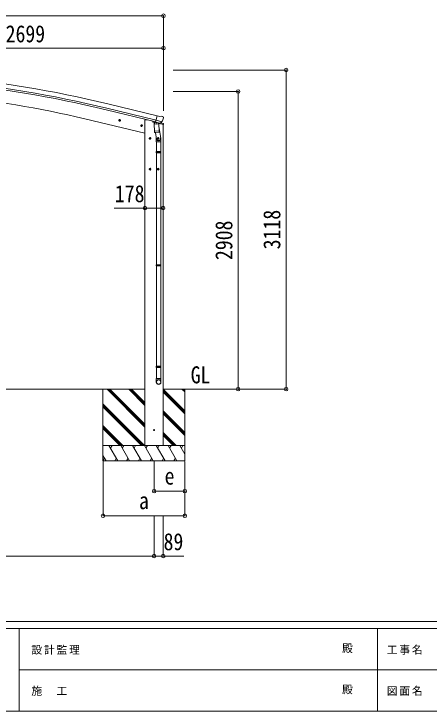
# Model space of a CAD drawing. Units: millimetres at full size, sheet at 1:35. Extents: x -9783 to 9892, y -6828 to 6752.
# Drawn here: x -4022 to 36, y -6828 to -18 of the extents above; entities that cross this region are included whole.
import ezdxf
from ezdxf.enums import TextEntityAlignment as Align

# ---------------------------------------------------------------- set-up
doc = ezdxf.new("R2010")
doc.units = ezdxf.units.MM
doc.header["$LTSCALE"] = 35
doc.header["$PDMODE"] = 32
doc.header["$PDSIZE"] = 35
for name, color, linetype, lineweight in [('0-0_0', 7, 'Continuous', 9), ('0-1_本体', 4, 'Continuous', 9), ('0-2_部品', 7, 'Continuous', 9), ('0-3_ELV2', 3, 'Continuous', 9), ('0-A_寸法', 6, 'Continuous', 9), ('F-0_240', 7, 'Continuous', 9)]:
    doc.layers.add(name, color=color, linetype=linetype, lineweight=lineweight)
doc.styles.add('ＭＳ ゴシック', font='')
doc.styles.get('ＭＳ ゴシック').set_extended_font_data('MS Gothic')

msp = doc.modelspace()

# ---------------------------------------------------------------- linework, layer by layer
at = {"layer": '0-0_0', "color": 6}
for p, q in [((-1360.58, -3683.71), (-1360.58, -565.71)), ((-1829.6, -775.71), (-1829.6, -3683.71))]:
    msp.add_line(p, q, dxfattribs=at)
at = {"layer": '0-0_0'}
for p, q in [((-2740.67, -3683.76), (-5926.84, -3683.76)), ((-3151.67, -3683.71), (-3151.67, -4383.71)), ((-2740.67, -4054.72), (-3111.68, -3683.71)), ((-2740.67, -4040.58), (-3097.54, -3683.71)), ((-2740.67, -4026.44), (-3083.4, -3683.71)), ((-2740.67, -3842.59), (-2899.55, -3683.71)), ((-2740.67, -3828.45), (-2885.41, -3683.71)), ((-2740.67, -3814.31), (-2871.26, -3683.71)), ((-1965.78, -3683.76), (-2562.67, -3683.76)), ((-2351.67, -3894.94), (-2562.67, -3683.94)), ((-2351.67, -3909.08), (-2562.67, -3698.08)), ((-2351.67, -3923.22), (-2562.67, -3712.22)), ((-2351.67, -3711.09), (-2379.05, -3683.71)), ((-2351.67, -3696.95), (-2364.91, -3683.71)), ((-2351.67, -3683.76), (-2351.67, -4383.71)), ((-2745.52, -4233.71), (-3151.67, -3827.57)), ((-2759.67, -4233.71), (-3151.67, -3841.71)), ((-2773.81, -4233.71), (-3151.67, -3855.85)), ((-2351.67, -4107.07), (-2562.67, -3896.07)), ((-2351.67, -4121.21), (-2562.67, -3910.21)), ((-2351.67, -4135.35), (-2562.67, -3924.35)), ((-2957.66, -4233.71), (-3151.67, -4039.7)), ((-2971.8, -4233.71), (-3151.67, -4053.84)), ((-2985.94, -4233.71), (-3151.67, -4067.99)), ((-2437.16, -4233.71), (-2562.67, -4108.2)), ((-2451.3, -4233.71), (-2562.67, -4122.34)), ((-2465.44, -4233.71), (-2562.67, -4136.49)), ((-3151.67, -4233.71), (-2351.67, -4233.71)), ((-3006.28, -4383.71), (-3092.89, -4233.71)), ((-3077.89, -4259.69), (-3062.89, -4233.71)), ((-2890.81, -4383.71), (-2977.42, -4233.71)), ((-2947.42, -4233.71), (-2962.42, -4259.69)), ((-2775.34, -4383.71), (-2861.95, -4233.71)), ((-2846.95, -4259.69), (-2831.95, -4233.71)), ((-2659.87, -4383.71), (-2746.48, -4233.71)), ((-2740.67, -4233.71), (-2562.67, -4233.71)), ((-2731.48, -4259.69), (-2716.47, -4233.71)), ((-2544.4, -4383.71), (-2631.01, -4233.71)), ((-2616, -4259.69), (-2601, -4233.71)), ((-2428.93, -4383.71), (-2515.54, -4233.71)), ((-2500.53, -4259.69), (-2485.53, -4233.71)), ((-2351.67, -4317.54), (-2400.07, -4233.71)), ((-2385.07, -4259.69), (-2370.06, -4233.71)), ((-3121.75, -4383.71), (-3151.67, -4331.9)), ((-3136.75, -4357.73), (-3151.67, -4383.56)), ((-3021.28, -4357.73), (-3036.28, -4383.71)), ((-2905.81, -4357.73), (-2920.81, -4383.71)), ((-2790.34, -4357.73), (-2805.34, -4383.71)), ((-2674.87, -4357.73), (-2689.87, -4383.71)), ((-2559.4, -4357.73), (-2574.4, -4383.71)), ((-2443.93, -4357.73), (-2458.93, -4383.71)), ((-2351.67, -4383.71), (-3151.67, -4383.71))]:
    msp.add_line(p, q, dxfattribs=at)
msp.add_circle((-2651.67, -4083.71), 5, dxfattribs=at)
at = {"layer": '0-1_本体'}
for p, q in [((-2632.21, -1055.53), (-3115.22, -938.07)), ((-2622.14, -1013.57), (-3105.01, -896.08)), ((-2636.14, -1071.91), (-3119.2, -954.43)), ((-3328.75, -1042.53), (-2740.7, -1183.71)), ((-2740.67, -1053.71), (-2716.67, -1053.71)), ((-2740.67, -1053.71), (-2740.67, -4233.71)), ((-2664.66, -1066.2), (-2716.67, -1053.71)), ((-2562.67, -4233.71), (-2562.67, -1097.16))]:
    msp.add_line(p, q, dxfattribs=at)
at = {"layer": '0-1_本体', "color": 6}
msp.add_line((-2740.67, -1913.89), (-2562.67, -1913.89), dxfattribs=at)
at = {"layer": '0-1_本体'}
for centre, radius, start, end in [((-5717.59, -11637.96), 11011.82, 76.33027, 84.83026), ((-5717.59, -11637.96), 11054.98, 76.33027, 84.83134), ((-5717.59, -11637.96), 10994.98, 76.33027, 84.83026), ((-5483.76, -10038.23), 9250.23, 76.52809, 85.04475)]:
    msp.add_arc(centre, radius, start, end, dxfattribs=at)
at = {"layer": '0-2_部品'}
for p, q in [((-2595.9, -1018.85), (-2621.83, -1012.62)), ((-2595.9, -1018.85), (-2582.64, -1016.15)), ((-2568.16, -1019.34), (-2581.34, -1016.17)), ((-2978.17, -1059.94), (-2997.62, -1055.28)), ((-2995.2, -1055.86), (-2990.03, -1050.41)), ((-2993.06, -1063.05), (-2995.2, -1055.86)), ((-2990.23, -1067.33), (-2985.56, -1047.89)), ((-2990.03, -1050.41), (-2982.73, -1052.17)), ((-2982.73, -1052.17), (-2980.6, -1059.36)), ((-2664.66, -1064.96), (-2664.66, -1068.72)), ((-2641.42, -1078.25), (-2660.83, -1073.59)), ((-2637.47, -1073.9), (-2650.78, -1089.22)), ((-2650.78, -1089.22), (-2650.34, -1095.56)), ((-2636.53, -1073.84), (-2637.47, -1073.9)), ((-2633.44, -1076.31), (-2634.97, -1075.94)), ((-2596.74, -1085.12), (-2633.44, -1076.31)), ((-2574.9, -1070.47), (-2632.4, -1056.66)), ((-2627.49, -1078.13), (-2626.47, -1092.74)), ((-2599.28, -1087.13), (-2625.1, -1093.57)), ((-2607.97, -1089.3), (-2607.74, -1092.58)), ((-2594.46, -1085.95), (-2601.98, -1084.14)), ((-2560.1, -1097.77), (-2601.8, -1087.76)), ((-2598.58, -1085.35), (-2598.53, -1086.09)), ((-2595.21, -1085.49), (-2596.74, -1085.12)), ((-2591.75, -1085.38), (-2575.37, -1070.89)), ((-2587.79, -1081.86), (-2562.4, -1087.96)), ((-2565.06, -1021.59), (-2561.2, -1027.88)), ((-2560.84, -1030.16), (-2561.12, -1031.31)), ((-2764.24, -1111.31), (-2783.69, -1106.64)), ((-2781.26, -1107.22), (-2776.09, -1101.77)), ((-2779.13, -1114.42), (-2781.26, -1107.22)), ((-2776.3, -1118.69), (-2771.63, -1099.25)), ((-2776.09, -1101.77), (-2768.8, -1103.53)), ((-2768.8, -1103.53), (-2766.67, -1110.72)), ((-2651.89, -1095.67), (-2606.2, -1092.48)), ((-2647.21, -1162.51), (-2651.89, -1095.67)), ((-2606.2, -1092.48), (-2601.52, -1159.31)), ((-2603.26, -1134.55), (-2587.34, -1230.72)), ((-2560.1, -1090.88), (-2560.1, -1097.77)), ((-2691.67, -1243.95), (-2691.67, -1223.95)), ((-2647.21, -1162.51), (-2601.52, -1159.31)), ((-2647.2, -1162.51), (-2646.31, -1175.2)), ((-2602.51, -1173.92), (-2644.21, -1176.83)), ((-2638.78, -1176.45), (-2628.05, -1240.04)), ((-2611.67, -1243.95), (-2611.67, -1223.95)), ((-2600.67, -1171.78), (-2601.54, -1159.31)), ((-2601.06, -1173.14), (-2601.06, -1173.14)), ((-2701.67, -1233.95), (-2681.67, -1233.95)), ((-2698.17, -1230.2), (-2691.67, -1226.44)), ((-2691.67, -1226.44), (-2685.17, -1230.2)), ((-2685.17, -1237.7), (-2691.67, -1241.46)), ((-2685.17, -1230.2), (-2685.17, -1237.7)), ((-2631.19, -1233.22), (-2631.19, -1267.88)), ((-2631.19, -1267.88), (-2585.19, -1267.88)), ((-2629.19, -1267.88), (-2629.19, -1361.88)), ((-2621.67, -1233.95), (-2601.67, -1233.95)), ((-2618.17, -1230.2), (-2611.67, -1226.44)), ((-2611.67, -1226.44), (-2605.17, -1230.2)), ((-2605.17, -1237.7), (-2611.67, -1241.46)), ((-2605.17, -1230.2), (-2605.17, -1237.7)), ((-2587.19, -1267.88), (-2587.19, -1361.88)), ((-2585.19, -1267.88), (-2585.19, -1233.53)), ((-2631.19, -1363.88), (-2630.19, -1361.88)), ((-2630.19, -1361.88), (-2586.19, -1361.88)), ((-2585.19, -1363.88), (-2586.19, -1361.88)), ((-2631.19, -1363.88), (-2585.19, -1363.88)), ((-2631.19, -1363.88), (-2631.19, -1371.88)), ((-2631.19, -1371.88), (-2585.19, -1371.88)), ((-2631.19, -1371.88), (-2630.19, -1373.88)), ((-2630.19, -1373.88), (-2586.19, -1373.88)), ((-2629.19, -1373.88), (-2629.19, -2468.07)), ((-2587.19, -1373.88), (-2587.19, -2468.07)), ((-2701.67, -1533.95), (-2681.67, -1533.95)), ((-2698.17, -1530.2), (-2691.67, -1526.44)), ((-2691.67, -1543.95), (-2691.67, -1523.95)), ((-2691.67, -1526.44), (-2685.17, -1530.2)), ((-2685.17, -1537.7), (-2691.67, -1541.46)), ((-2685.17, -1530.2), (-2685.17, -1537.7)), ((-2621.67, -1533.95), (-2601.67, -1533.95)), ((-2618.17, -1530.2), (-2611.67, -1526.44)), ((-2611.67, -1543.95), (-2611.67, -1523.95)), ((-2611.67, -1526.44), (-2605.17, -1530.2)), ((-2605.17, -1537.7), (-2611.67, -1541.46)), ((-2605.17, -1530.2), (-2605.17, -1537.7)), ((-2631.19, -2470.07), (-2630.19, -2468.07)), ((-2631.19, -2470.07), (-2585.19, -2470.07)), ((-2631.19, -2470.07), (-2631.19, -2478.07)), ((-2631.19, -2478.07), (-2585.19, -2478.07)), ((-2631.19, -2478.07), (-2630.19, -2480.07)), ((-2630.19, -2468.07), (-2586.19, -2468.07)), ((-2630.19, -2480.07), (-2586.19, -2480.07)), ((-2629.19, -2480.07), (-2629.19, -3458.25)), ((-2587.19, -2480.07), (-2587.19, -3458.25)), ((-2585.19, -2470.07), (-2586.19, -2468.07)), ((-2631.19, -3460.25), (-2630.19, -3458.25)), ((-2631.19, -3460.25), (-2585.19, -3460.25)), ((-2631.19, -3460.25), (-2631.19, -3468.25)), ((-2631.19, -3468.25), (-2585.19, -3468.25)), ((-2631.19, -3468.25), (-2630.19, -3470.25)), ((-2630.19, -3458.25), (-2586.19, -3458.25)), ((-2630.19, -3470.25), (-2586.19, -3470.25)), ((-2629.19, -3470.25), (-2629.19, -3580.25)), ((-2587.19, -3470.25), (-2587.19, -3580.25)), ((-2585.19, -3460.25), (-2586.19, -3458.25)), ((-2631.19, -3614.4), (-2631.19, -3580.25)), ((-2631.19, -3580.25), (-2585.19, -3580.25)), ((-2585.19, -3614.4), (-2585.19, -3580.25))]:
    msp.add_line(p, q, dxfattribs=at)
for points in [[(-2627.26, -1078.07), (-2636.98, -1075.74), (-2621.83, -1012.62)], [(-2980.6, -1059.36), (-2985.77, -1064.81), (-2993.06, -1063.05)], [(-2627.26, -1078.07), (-2627.02, -1078.22), (-2602.26, -1084.17), (-2601.98, -1084.14)], [(-2574.63, -1069.89), (-2575.21, -1070.74), (-2575.37, -1070.89)], [(-2766.67, -1110.72), (-2771.83, -1116.17), (-2779.13, -1114.42)], [(-2691.67, -1241.46), (-2698.17, -1237.7), (-2698.17, -1230.2)], [(-2611.67, -1241.46), (-2618.17, -1237.7), (-2618.17, -1230.2)], [(-2585.19, -1363.88), (-2585.19, -1371.88), (-2586.19, -1373.88)], [(-2691.67, -1541.46), (-2698.17, -1537.7), (-2698.17, -1530.2)], [(-2611.67, -1541.46), (-2618.17, -1537.7), (-2618.17, -1530.2)], [(-2585.19, -2470.07), (-2585.19, -2478.07), (-2586.19, -2480.07)], [(-2585.19, -3460.25), (-2585.19, -3468.25), (-2586.19, -3470.25)]]:
    msp.add_lwpolyline(points, dxfattribs=at)
for centre, radius in [((-2987.9, -1057.61), 8.5), ((-2987.9, -1057.61), 7.7), ((-2987.9, -1057.61), 6.5), ((-2773.96, -1108.97), 8.5), ((-2773.96, -1108.97), 7.7), ((-2773.96, -1108.97), 6.5), ((-2691.67, -1233.95), 8.5), ((-2611.67, -1233.95), 8.5), ((-2691.67, -1233.95), 7.7), ((-2691.67, -1233.95), 6.5), ((-2611.67, -1233.95), 7.7), ((-2611.67, -1233.95), 6.5), ((-2691.67, -1533.95), 8.5), ((-2691.67, -1533.95), 7.7), ((-2691.67, -1533.95), 6.5), ((-2611.67, -1533.95), 8.5), ((-2611.67, -1533.95), 7.7), ((-2611.67, -1533.95), 6.5)]:
    msp.add_circle(centre, radius, dxfattribs=at)
at = {"layer": '0-2_部品', "color": 4}
msp.add_circle((-2651.67, -4083.71), 4.5, dxfattribs=at)
at = {"layer": '0-2_部品'}
for centre, radius, start, end in [((-2582.04, -1019.09), 3, 76.5, 101.5), ((-2569.32, -1024.2), 5, 31.5, 76.5), ((-2659.66, -1068.72), 5, 180, 256.5), ((-2634.86, -1075.45), 0.5, 221.23754, 256.5), ((-2628.09, -1078.21), 0.604, 7.79405, 79.40158), ((-2599.52, -1086.16), 1, 284, 4), ((-2598.08, -1085.31), 0.5, 76.5, 184), ((-2595.09, -1085), 0.5, 256.5, 291.76246), ((-2757.92, -984.06), 202.4, 334.90875, 346.5), ((-2563.1, -1090.88), 3, 0, 76.5), ((-2625.45, -1092.59), 1.03, 188.03431, 289.96103), ((-2644.35, -1174.84), 2, 190.53157, 274), ((-2602.65, -1171.92), 2, 274, 322.59038), ((-2602.61, -1171.95), 1.95, 322.52234, 4.95983), ((-2615.19, -1233.53), 30, 0, 2.54858)]:
    msp.add_arc(centre, radius, start, end, dxfattribs=at)
for centre, major_axis, ratio, start_param, end_param in [((-2593.76, -1083.02), (0.73, -2.92), 0.997631, 5.8041905, 5.8929484), ((-2593.79, -1082.9), (-2.63, 3.16), 0.650902, 2.1145521, 2.1873627), ((-2593.74, -1083.12), (0.73, -2.92), 0.997631, 5.965759, 6.7621801), ((-2563.76, -1029.45), (1.57, -2.57), 0.99628, 0.7835347, 1.5707963), ((-2608.19, -1233.22), (-23, 0), 0.996195, 6.0000678, 10.0103449), ((-2608.19, -1233.22), (-21, 0), 0.996195, 0.3319459, 3.3482706), ((-2608.19, -3612.65), (23, 0), 0.996195, 6.2831853, 9.424778), ((-2608.19, -3614.4), (23, 0), 0.996195, 6.2831853, 9.424778), ((-2608.19, -3614.4), (0, -23.43), 0.981806, 4.712389, 7.8539816)]:
    msp.add_ellipse(centre, major_axis=major_axis, ratio=ratio, start_param=start_param, end_param=end_param, dxfattribs=at)
msp.add_ellipse((-2608.19, -3614.4), major_axis=(-21, 0), ratio=0.996195, dxfattribs=at)
at = {"layer": '0-3_ELV2', "color": 6}
for p, q in [((-7885.56, -5313.86), (-2651.53, -5313.86)), ((-2651.53, -5313.86), (-2562.53, -5313.86))]:
    msp.add_line(p, q, dxfattribs=at)
at = {"layer": '0-A_寸法'}
for p, q in [((-7974.71, -35.35), (-2560.71, -35.35)), ((-2560.71, -35.35), (-2560.71, -351.97)), ((-2560.71, -351.97), (-5259.71, -351.97)), ((-2560.71, -351.97), (-2560.71, -351.97)), ((-2560.71, -351.97), (-2560.71, -963.73)), ((-1360.58, -565.71), (-2466.86, -565.71)), ((-1829.6, -775.71), (-2466.86, -775.71)), ((-2740.67, -1913.89), (-3040.67, -1913.89)), ((-1829.6, -3683.71), (-2158.42, -3683.71)), ((-1360.58, -3683.71), (-1829.6, -3683.71)), ((-3151.13, -4920.08), (-3151.13, -4391.13)), ((-2651.38, -4680.1), (-2651.38, -4391.13)), ((-2351.13, -4920.08), (-2351.13, -4391.13)), ((-2351.13, -4680.1), (-2351.13, -4391.13)), ((-2651.38, -4680.1), (-2351.13, -4680.1)), ((-2351.13, -4920.08), (-3151.13, -4920.08)), ((-2651.53, -5313.86), (-2651.53, -4920.08)), ((-2562.53, -5313.86), (-2562.53, -4920.08)), ((-2562.53, -5313.86), (-2362.53, -5313.86))]:
    msp.add_line(p, q, dxfattribs=at)
for p in [(-2560.71, -35.35), (-2560.71, -351.97), (-1360.58, -565.71), (-1829.6, -775.71), (-2740.67, -1913.89), (-2562.67, -1913.89), (-1829.6, -3683.71), (-1360.58, -3683.71), (-2651.38, -4680.1), (-2351.13, -4680.1), (-3151.13, -4920.08), (-2351.13, -4920.08), (-2651.53, -5313.86), (-2562.53, -5313.86)]:
    msp.add_point(p, dxfattribs=at)
at = {"layer": 'F-0_240', "color": 5}
for p, q in [((-9783.03, -5953.1), (9396.97, -5953.1)), ((-9783.03, -6023.1), (6285.75, -6023.1)), ((-3969.25, -6023.1), (-3969.25, -6828.1)), ((-469.25, -6023.1), (-469.25, -6828.1)), ((-3969.25, -6425.6), (3205.75, -6425.6)), ((-9783.03, -6828.1), (9396.97, -6828.1))]:
    msp.add_line(p, q, dxfattribs=at)

# ---------------------------------------------------------------- texts
at = {"layer": '0-0_0', "style": 'ＭＳ ゴシック', "width": 0.85}
msp.add_text('GL', height=166.8, dxfattribs=at).set_placement((-2294.09, -3676.77), align=Align.BOTTOM_LEFT)
at = {"layer": '0-A_寸法', "color": 7, "style": 'ＭＳ ゴシック', "width": 0.85}
for s, p in [('2699', (-4102.71, -344.97)), ('178', (-3035.04, -1906.89)), ('e', (-2549.26, -4665.73)), ('a', (-2799.26, -4905.7)), ('89', (-2558.78, -5306.86))]:
    msp.add_text(s, height=166.8, dxfattribs=at).set_placement(p, align=Align.BOTTOM_LEFT)
for s, p in [('3118', (-1367.58, -2317.21)), ('2908', (-1836.6, -2422.21))]:
    msp.add_text(s, height=166.8, rotation=90, dxfattribs=at).set_placement(p, align=Align.BOTTOM_LEFT)
at = {"layer": 'F-0_240', "style": 'ＭＳ ゴシック'}
for p in [(-814.24, -6276.85), (-814.24, -6679.35)]:
    msp.add_text('殿', height=76.98, dxfattribs=at).set_placement(p, align=Align.BOTTOM_LEFT)
at = {"layer": 'F-0_240', "char_height": 76.98, "attachment_point": 7, "style": 'ＭＳ ゴシック'}
for s, insert in [('\\T1.17;設計監理', (-3851.04, -6276.85)), ('\\T1.17;工事名', (-376.96, -6276.85)), ('\\T1.17;施\u3000工', (-3851.04, -6679.35)), ('\\T1.17;図面名', (-376.96, -6679.35))]:
    msp.add_mtext(s, dxfattribs=dict(at, insert=insert))

doc.saveas('drawing.dxf')
